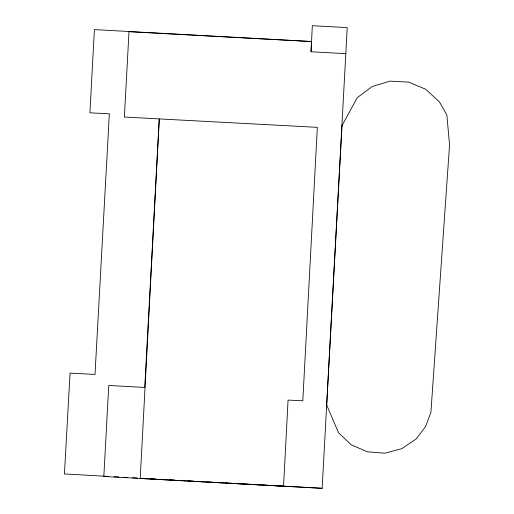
<?xml version="1.0" encoding="UTF-8"?>
<svg xmlns="http://www.w3.org/2000/svg" width="514" height="514" viewBox="0 0 514 514"><rect width="100%" height="100%" fill="white"/><g stroke="black" fill="none" stroke-linecap="round" stroke-linejoin="round"><path stroke-width="0.77" d="M311.529 41.538L128.995 31.714L124.382 117.019L159.269 118.92L140.226 478.476L283.561 486.193L288.071 400.091L302.81 400.791L317.344 127.343L159.269 118.92L144.736 387.46L108.75 385.455L103.834 476.472L322.156 488.3L345.813 53.668L311.028 51.76L311.529 41.538L94.415 29.606L89.905 112.81L109.347 113.812L95.013 374.43L70.058 373.125L64.443 473.966L108.46 476.414M311.028 51.76L312.332 25.7L347.213 27.602L345.813 53.668M114.063 476.729L118.862 476.992M123.668 477.262L127.671 477.48M132.471 477.75L137.277 478.02M142.076 478.283L146.079 478.508M150.878 478.772L155.684 479.042M160.484 479.305L165.283 479.575M169.286 479.8L174.888 480.108M178.891 480.333L184.494 480.641M188.497 480.866L194.099 481.175M197.299 481.355L203.705 481.714M206.904 481.888L213.31 482.248M215.707 482.383L222.909 482.781M225.312 482.916L231.718 483.269M234.114 483.404L242.12 483.847M243.72 483.937L250.922 484.336M252.522 484.426L260.527 484.875M262.127 484.959L322.156 488.3M342.003 125.634L326.666 405L338.495 432.666L351.223 444.796L367.362 451.812L384.806 453.219L401.742 448.703L416.276 438.885L425.598 426.556L430.912 412.318L449.557 144.884L446.852 115.014L439.431 101.881L425.701 89.25L408.662 82.137L390.017 81.128L372.175 86.545L357.339 97.57L342.003 125.634"/></g></svg>
